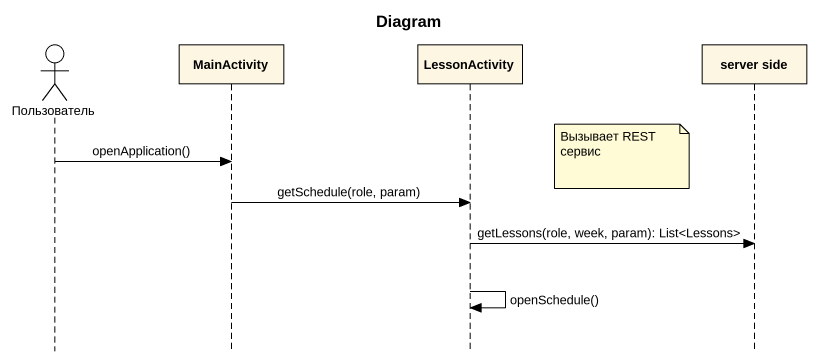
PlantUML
@startuml
title Diagram
hide footbox
actor Пользователь
participant MainActivity
participant LessonActivity
participant "server side" as server_side

note left of server_side : Вызывает REST сервис
Пользователь -> MainActivity : openApplication()
MainActivity -> LessonActivity : getSchedule(role, param)
LessonActivity -> server_side : getLessons(role, week, param): List<Lessons>
LessonActivity -> LessonActivity : openSchedule()
@enduml
